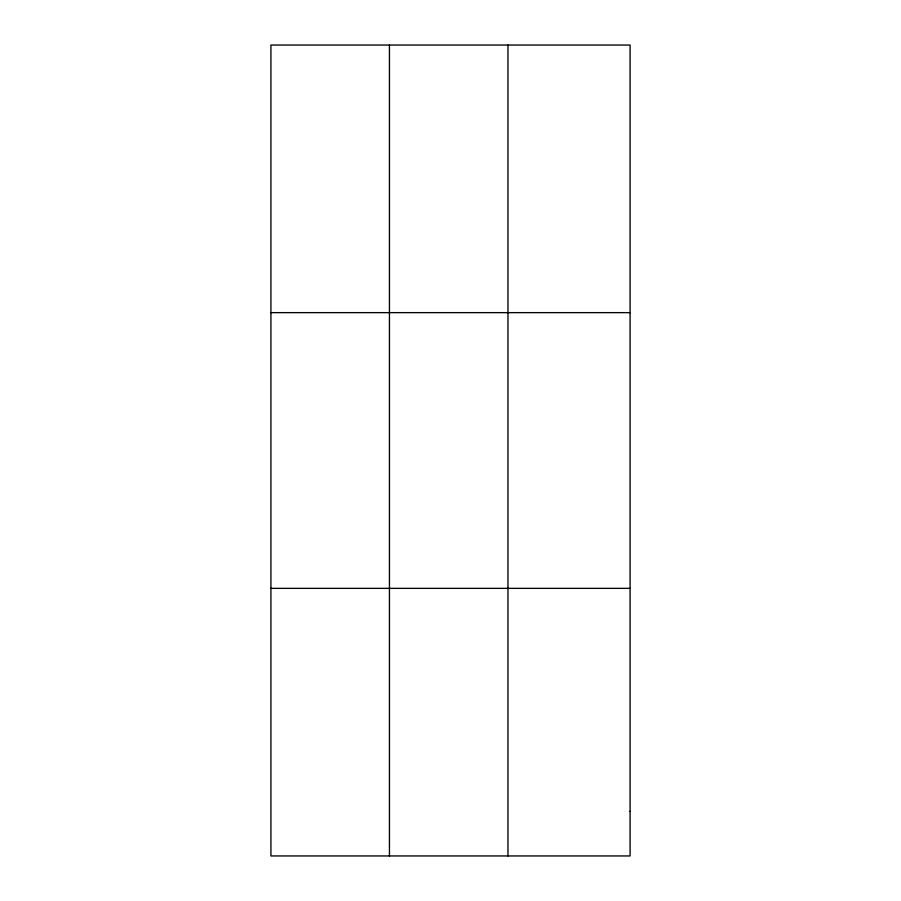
<?xml version="1.0" encoding="UTF-8"?>
<svg xmlns="http://www.w3.org/2000/svg" width="901" height="901" viewBox="0 0 901 901"><rect width="100%" height="100%" fill="white"/><g stroke="black" fill="none" stroke-linecap="round" stroke-linejoin="round"><path stroke-width="1.35" d="M389.446 855.95L389.446 45.05M507.961 855.95L507.961 45.05M270.919 312.647L630.081 312.647M270.919 588.353L630.081 588.353M630.081 811.351L630.081 855.95L270.919 855.95L270.919 45.05L630.081 45.05L630.081 811.351"/></g></svg>
